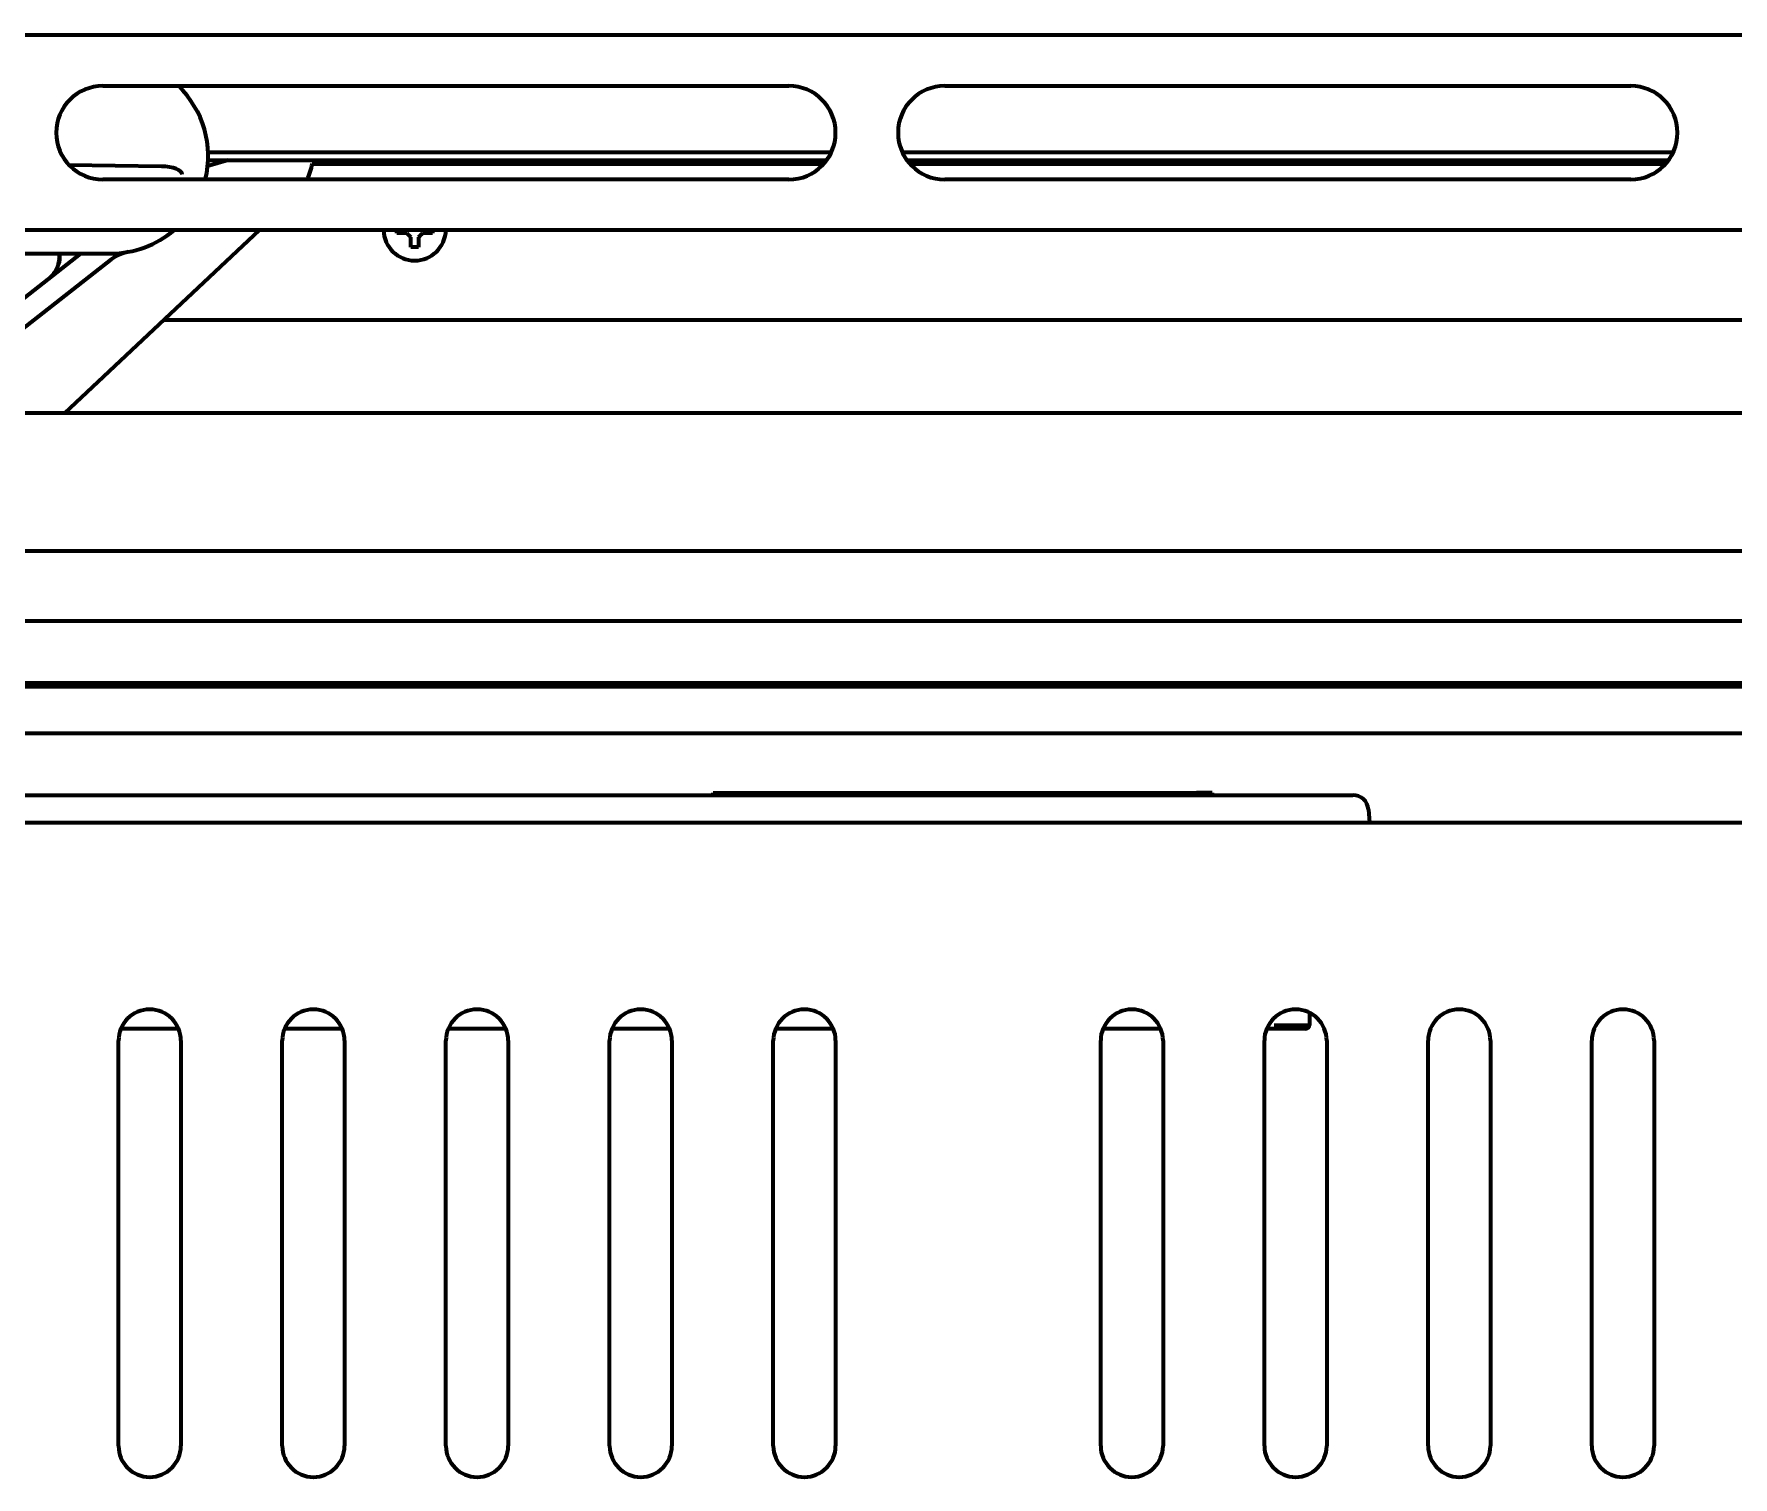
# Model space of a CAD drawing. Header units: inches. Extents: x -2898 to 7248, y 606 to 5598.
# Drawn here: x 2817.2 to 3035.2, y 5334 to 5519.2 of the extents above; entities that cross this region are included whole.
import ezdxf

# ---------------------------------------------------------------- set-up
doc = ezdxf.new("R2010")
doc.units = ezdxf.units.IN

msp = doc.modelspace()

# ---------------------------------------------------------------- linework, layer by layer
at = {"linetype": 'Continuous', "lineweight": 70}
for p, q in [((3359.05, 5519.05), (2813.05, 5519.05)), ((2998.31, 5519.22), (2998.31, 5519.05)), ((3020.91, 5519.22), (3020.91, 5519.05)), ((3027.07, 5519.22), (3027.07, 5519.05)), ((3033.93, 5519.05), (3033.93, 5519.15)), ((3034.3, 5519.05), (3034.3, 5519.15)), ((2826.05, 5512.55), (2914.05, 5512.55)), ((2934.05, 5512.55), (3022.05, 5512.55)), ((2839.54, 5504.05), (2919.5, 5504.05)), ((2928.6, 5504.05), (3027.51, 5504.05)), ((2821.66, 5502.45), (2833.55, 5502.24)), ((2842.12, 5503.05), (2839.48, 5502.26)), ((2839.54, 5503.05), (2918.92, 5503.05)), ((2852.91, 5502.55), (2918.52, 5502.55)), ((2929.18, 5503.05), (3026.93, 5503.05)), ((2929.58, 5502.55), (3026.52, 5502.55)), ((2914.05, 5500.55), (2826.05, 5500.55)), ((3022.05, 5500.55), (2934.05, 5500.55)), ((3359.05, 5494.05), (2813.05, 5494.05)), ((2821.15, 5470.55), (2846.14, 5494.05)), ((2863.75, 5493.65), (2863.75, 5494.05)), ((2868.35, 5494.05), (2868.35, 5493.65)), ((2765.44, 5445.9), (2823.23, 5491.05)), ((2803.16, 5491.05), (2827.05, 5491.05)), ((2827.11, 5490.27), (2763.55, 5440.61)), ((2833.92, 5482.55), (3338.18, 5482.55)), ((3366.33, 5470.55), (2805.77, 5470.55)), ((2779.28, 5452.9), (3392.81, 5452.9)), ((2767.76, 5443.9), (3404.33, 5443.9)), ((2754.49, 5435.5), (3415.61, 5435.5)), ((3410.8, 5435.91), (2759.3, 5435.91)), ((2756.56, 5429.5), (3413.54, 5429.5)), ((2756.55, 5421.55), (2981.43, 5421.55)), ((2904.35, 5421.85), (2906.35, 5421.85)), ((2904.35, 5421.55), (2904.35, 5421.85)), ((2906.35, 5421.85), (2966.35, 5421.85)), ((2968.35, 5421.85), (2966.35, 5421.85)), ((2968.35, 5421.85), (2968.35, 5421.55)), ((2981.43, 5421.55), (2986.41, 5421.55)), ((2988.4, 5419.72), (2988.55, 5418.05)), ((2756.56, 5418.05), (3070.05, 5418.05)), ((2980.83, 5393.63), (2980.82, 5392.04)), ((2835.76, 5391.55), (2828.34, 5391.55)), ((2856.75, 5391.55), (2849.34, 5391.55)), ((2877.75, 5391.55), (2870.34, 5391.55)), ((2898.75, 5391.55), (2891.34, 5391.55)), ((2919.75, 5391.55), (2912.34, 5391.55)), ((2961.76, 5391.55), (2954.34, 5391.55)), ((2976.32, 5391.55), (2975.34, 5391.55)), ((2980.32, 5391.55), (2976.32, 5391.55)), ((2828.05, 5338.05), (2828.05, 5390.05)), ((2836.05, 5390.05), (2836.05, 5338.05)), ((2849.05, 5338.05), (2849.05, 5390.05)), ((2857.05, 5390.05), (2857.05, 5338.05)), ((2870.05, 5338.05), (2870.05, 5390.05)), ((2878.05, 5390.05), (2878.05, 5338.05)), ((2891.05, 5338.05), (2891.05, 5390.05)), ((2899.05, 5390.05), (2899.05, 5338.05)), ((2912.05, 5338.05), (2912.05, 5390.05)), ((2920.05, 5390.05), (2920.05, 5338.05)), ((2954.05, 5338.05), (2954.05, 5390.05)), ((2962.05, 5390.05), (2962.05, 5338.05)), ((2975.05, 5338.05), (2975.05, 5390.05)), ((2983.05, 5390.05), (2983.05, 5338.05)), ((2996.05, 5338.05), (2996.05, 5390.05)), ((3004.05, 5390.05), (3004.05, 5338.05)), ((3017.05, 5338.05), (3017.05, 5390.05)), ((3025.05, 5390.05), (3025.05, 5338.05))]:
    msp.add_line(p, q, dxfattribs=at)
for centre, radius, start, end in [((2826.05, 5506.55), 6, 90, 270), ((2827.05, 5503.55), 12.5, 346.1142, 46.0542), ((2914.05, 5506.55), 6, 270, 90), ((2934.05, 5506.55), 6, 90, 270), ((3022.05, 5506.55), 6, 270, 90), ((2845.05, 5504.01), 8, 334.3874, 349.4965), ((2827.05, 5503.55), 12.5, 270, 310.5375), ((2866.05, 5494.15), 4, 181.4344, 358.5713), ((2830.19, 5486.33), 5, 100.3502, 128), ((2986.41, 5419.55), 2, 5, 90), ((2832.05, 5390.05), 4, 0, 180), ((2853.05, 5390.05), 4, 0, 180), ((2874.05, 5390.05), 4, 0, 180), ((2895.05, 5390.05), 4, 0, 180), ((2916.05, 5390.05), 4, 0, 180), ((2958.05, 5390.05), 4, 0, 180), ((2979.05, 5390.05), 4, 0, 180), ((3000.05, 5390.05), 4, 0, 180), ((3021.05, 5390.05), 4, 0, 180), ((2980.32, 5392.05), 0.5, 270, 359.5), ((2832.05, 5338.05), 4, 180, 0), ((2853.05, 5338.05), 4, 180, 0), ((2874.05, 5338.05), 4, 180, 0), ((2895.05, 5338.05), 4, 180, 0), ((2916.05, 5338.05), 4, 180, 0), ((2958.05, 5338.05), 4, 180, 0), ((2979.05, 5338.05), 4, 180, 0), ((3000.05, 5338.05), 4, 180, 0), ((3021.05, 5338.05), 4, 180, 0)]:
    msp.add_arc(centre, radius, start, end, dxfattribs=at)
for centre, major_axis, ratio, start_param, end_param in [((2833.53, 5501.24), (2.7, -0.05), 0.369633, 0.010548, 1.570796), ((2976.32, 5392.05), (4.5, 0), 0.00097, 4.712458, 6.283178)]:
    msp.add_ellipse(centre, major_axis=major_axis, ratio=ratio, start_param=start_param, end_param=end_param, dxfattribs=at)
for points in [[(2865.05, 5493.65), (2864.99, 5493.65), (2864.88, 5493.65), (2864.72, 5493.65), (2864.56, 5493.65), (2864.41, 5493.65), (2864.26, 5493.65), (2864.1, 5493.65), (2863.93, 5493.65), (2863.81, 5493.65), (2863.75, 5493.65)], [(2865.55, 5493.15), (2865.52, 5493.17), (2865.47, 5493.23), (2865.4, 5493.3), (2865.32, 5493.37), (2865.25, 5493.44), (2865.18, 5493.51), (2865.12, 5493.58), (2865.07, 5493.62), (2865.05, 5493.65)], [(2867.05, 5493.65), (2867.02, 5493.62), (2866.98, 5493.58), (2866.9, 5493.51), (2866.83, 5493.43), (2866.76, 5493.36), (2866.69, 5493.29), (2866.62, 5493.22), (2866.57, 5493.17), (2866.55, 5493.15)], [(2866.55, 5493.15), (2866.55, 5493.09), (2866.55, 5492.99), (2866.55, 5492.82), (2866.55, 5492.66), (2866.55, 5492.51), (2866.55, 5492.36), (2866.55, 5492.2), (2866.55, 5492.04), (2866.55, 5491.91), (2866.55, 5491.85)], [(2866.55, 5491.85), (2866.38, 5491.85), (2866.05, 5491.85), (2865.71, 5491.85), (2865.55, 5491.85)]]:
    msp.add_open_spline(points, degree=3, dxfattribs=at)
for points, knots in [([(2865.55, 5491.85), (2865.55, 5492.05), (2865.55, 5492.26), (2865.55, 5492.59), (2865.55, 5492.7), (2865.55, 5492.92), (2865.55, 5493.03), (2865.55, 5493.15)], [0, 0, 0, 0, 0.5, 0.5, 0.75, 0.75, 1, 1, 1, 1]), ([(2868.35, 5493.65), (2868.14, 5493.65), (2867.93, 5493.65), (2867.61, 5493.65), (2867.5, 5493.65), (2867.28, 5493.65), (2867.16, 5493.65), (2867.05, 5493.65)], [0, 0, 0, 0, 0.5, 0.5, 0.75, 0.75, 1, 1, 1, 1]), ([(2820.35, 5489.77), (2820.36, 5489.82), (2820.41, 5490.01), (2820.47, 5490.35), (2820.5, 5490.74), (2820.5, 5490.97), (2820.49, 5491.06)], [0, 0, 0, 0, 0.113143, 0.45652, 0.799897, 1, 1, 1, 1]), ([(2820.49, 5491.06), (2820.49, 5490.95), (2820.5, 5490.51), (2820.47, 5490.07), (2820.35, 5489.77), (2820.35, 5489.77)], [0, 0, 0, 0, 0.251529, 0.997342, 1, 1, 1, 1]), ([(2820.35, 5489.77), (2820.26, 5489.47), (2820.06, 5488.97), (2819.69, 5488.42), (2819.44, 5488.13), (2819.33, 5488.02), (2819.3, 5487.99), (2819.29, 5487.98)], [0, 0, 0, 0, 0.386794, 0.716795, 0.856041, 0.980586, 1, 1, 1, 1])]:
    msp.add_open_spline(points, degree=3, knots=knots, dxfattribs=at)

doc.saveas('drawing.dxf')
